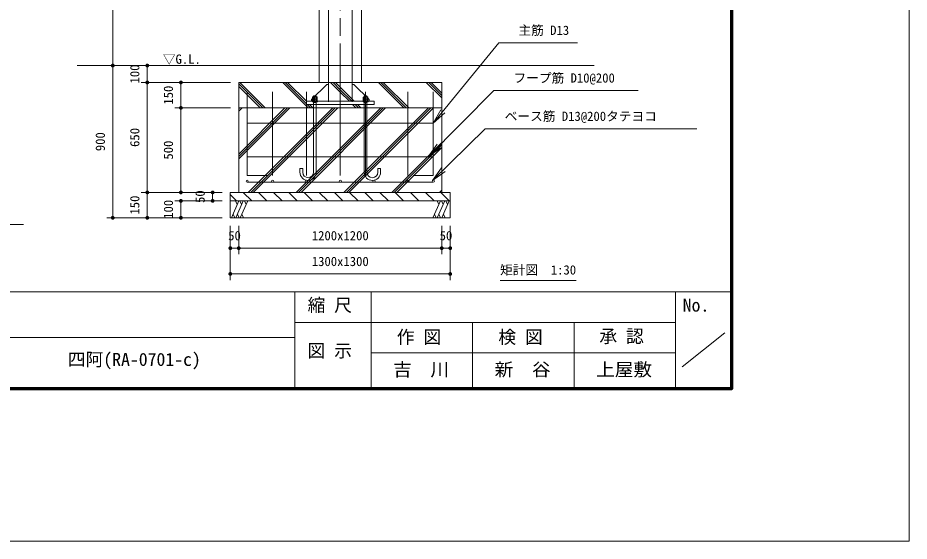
# Model space of a CAD drawing. Units: millimetres at full size, sheet at 1:50, with parts at other scales. Extents: x -1000 to 22000, y -750 to 15600.
# Drawn here: x 13218 to 22000, y -750 to 4407 of the extents above; entities that cross this region are included whole.
import ezdxf
from ezdxf.enums import TextEntityAlignment as Align

# ---------------------------------------------------------------- set-up
doc = ezdxf.new("R2010")
doc.units = ezdxf.units.MM
doc.header["$LTSCALE"] = 50
doc.linetypes.add('CHAIN', pattern=[18.5, 12, -1.5, 3.5, -1.5])
doc.layers.add('D-BGD-TXT', color=7, linetype='Continuous')
for name, color, linetype, lineweight in [('D-BMK', 2, 'CHAIN', 13), ('D-STR', 1, 'Continuous', 13), ('D-STR-DIM', 7, 'Continuous', 13), ('D-STR-HTXT', 7, 'Continuous', 13), ('D-STR-TXT', 7, 'Continuous', 13), ('D-TTL', 7, 'Continuous', 70), ('D-TTL-FRAM', 7, 'Continuous', 13), ('D-TTL-TXT', 7, 'Continuous', 13), ('V-nasSTD', 5, 'Continuous', 13)]:
    doc.layers.add(name, color=color, linetype=linetype, lineweight=lineweight)
doc.styles.add('ＭＳ ゴシック', font='')
doc.styles.get('ＭＳ ゴシック').set_extended_font_data('MS Gothic')

# ---------------------------------------------------------------- blocks, each defined once
blk = doc.blocks.new('filled_dot')
at = {"color": 0, "linetype": 'Continuous', "lineweight": -2, "const_width": 1.25}
blk.add_lwpolyline([(-0.625, 0, 1), (0.625, 0, 1)], format="xyb", close=True, dxfattribs=at)
blk = doc.blocks.new('open_arrow')
at = {"color": 0, "linetype": 'Continuous', "lineweight": -2}
blk.add_lwpolyline([(7.5, 1.25), (0, 0), (7.5, -1.25)], dxfattribs=at)

msp = doc.modelspace()

# ---------------------------------------------------------------- linework, layer by layer
at = {"layer": 'D-BMK'}
msp.add_line((16395, 3553.11), (16395, 9904.27), dxfattribs=at)
at = {"layer": 'D-STR'}
for p, q in [((16278.5, 7736.45), (16278.5, 3579.78)), ((16511.5, 7736.45), (16511.5, 3579.78)), ((13803.76, 3936.45), (18895, 3936.45)), ((15630.77, 3519.78), (15395, 3755.55)), ((15606.6, 3519.78), (15395, 3731.38)), ((15654.94, 3519.78), (15404.94, 3769.78)), ((16061.67, 3536.12), (15828.01, 3769.78)), ((16061.67, 3560.29), (15852.18, 3769.78)), ((16061.67, 3584.45), (15876.34, 3769.78)), ((16395, 3674.19), (16299.41, 3769.78)), ((16395, 3698.36), (16323.58, 3769.78)), ((16395, 3722.52), (16347.75, 3769.78)), ((16532.75, 3584.78), (16395, 3722.52)), ((16508.58, 3584.78), (16395, 3698.36)), ((17020.82, 3519.78), (16770.82, 3769.78)), ((17044.98, 3519.78), (16794.98, 3769.78)), ((17069.15, 3519.78), (16819.15, 3769.78)), ((17395, 3617), (17242.22, 3769.78)), ((17395, 3641.17), (17266.39, 3769.78)), ((17395, 3665.33), (17290.56, 3769.78)), ((15478.34, 2853.11), (15478.34, 3678.14)), ((15728.34, 2853.11), (15728.34, 3678.14)), ((16061.67, 2853.11), (16061.67, 3678.14)), ((16121.91, 3626.28), (16126, 3628.45)), ((16121.91, 3606.78), (16121.91, 3626.28)), ((16121.91, 3604.61), (16126, 3606.78)), ((16121.91, 3606.78), (16168.1, 3606.78)), ((16121.91, 3585.11), (16121.91, 3604.61)), ((16126, 3628.45), (16164, 3628.45)), ((16126, 3606.78), (16164, 3606.78)), ((16131.67, 3638.11), (16131.67, 2884.78)), ((16158.34, 3638.11), (16131.67, 3638.11)), ((16133.46, 3606.78), (16133.46, 3626.28)), ((16133.46, 3585.11), (16133.46, 3604.61)), ((16145, 3602.45), (16145, 3632.78)), ((16145, 3575.45), (16145, 3611.11)), ((16156.55, 3606.78), (16156.55, 3626.28)), ((16156.55, 3585.11), (16156.55, 3604.61)), ((16158.34, 3638.11), (16158.34, 2884.78)), ((16168.1, 3626.28), (16164, 3628.45)), ((16168.1, 3604.61), (16164, 3606.78)), ((16168.1, 3606.78), (16168.1, 3626.28)), ((16168.1, 3585.11), (16168.1, 3604.61)), ((16395, 2853.11), (16395, 3678.14)), ((16484.41, 3584.78), (16395, 3674.19)), ((16621.91, 3626.28), (16626, 3628.45)), ((16621.91, 3606.78), (16621.91, 3626.28)), ((16621.91, 3604.61), (16626, 3606.78)), ((16668.1, 3606.78), (16621.91, 3606.78)), ((16621.91, 3585.11), (16621.91, 3604.61)), ((16664, 3628.45), (16626, 3628.45)), ((16664, 3606.78), (16626, 3606.78)), ((16631.67, 3638.11), (16631.67, 2884.78)), ((16631.67, 3638.11), (16658.34, 3638.11)), ((16633.46, 3606.78), (16633.46, 3626.28)), ((16633.46, 3585.11), (16633.46, 3604.61)), ((16645, 2853.11), (16645, 3678.14)), ((16645, 3602.45), (16645, 3632.78)), ((16645, 3575.45), (16645, 3611.11)), ((16656.55, 3606.78), (16656.55, 3626.28)), ((16656.55, 3585.11), (16656.55, 3604.61)), ((16658.34, 3638.11), (16658.34, 2884.78)), ((16668.1, 3626.28), (16664, 3628.45)), ((16668.1, 3604.61), (16664, 3606.78)), ((16668.1, 3606.78), (16668.1, 3626.28)), ((16668.1, 3585.11), (16668.1, 3604.61)), ((17061.67, 2853.11), (17061.67, 3678.14)), ((17311.67, 2853.11), (17311.67, 3678.14)), ((15395, 3064.32), (15850.47, 3519.78)), ((15395, 3511.55), (15403.23, 3519.78)), ((15395, 3040.15), (15874.63, 3519.78)), ((15395, 3487.39), (15427.4, 3519.78)), ((15395, 3015.98), (15898.8, 3519.78)), ((15488.54, 2686.45), (16321.87, 3519.78)), ((15512.71, 2686.45), (16346.04, 3519.78)), ((15536.87, 2686.45), (16370.21, 3519.78)), ((16978.34, 3519.78), (15811.67, 3519.78)), ((15959.94, 2686.45), (16793.28, 3519.78)), ((15984.11, 2686.45), (16817.44, 3519.78)), ((16008.28, 2686.45), (16841.61, 3519.78)), ((16078.01, 3519.78), (16061.67, 3536.12)), ((16102.18, 3519.78), (16068.84, 3553.11)), ((16126.34, 3519.78), (16093.01, 3553.11)), ((16120, 3585.11), (16170, 3585.11)), ((16120, 3585.11), (16120, 3579.78)), ((16120, 3579.78), (16170, 3579.78)), ((16158.34, 3571.45), (16131.67, 3571.45)), ((16170, 3585.11), (16170, 3579.78)), ((16431.35, 2686.45), (17264.68, 3519.78)), ((16455.51, 2686.45), (17288.85, 3519.78)), ((16479.68, 2686.45), (17313.01, 3519.78)), ((16549.41, 3519.78), (16516.08, 3553.11)), ((16573.58, 3519.78), (16540.25, 3553.11)), ((16597.75, 3519.78), (16564.41, 3553.11)), ((16670, 3585.11), (16620, 3585.11)), ((16620, 3585.11), (16620, 3579.78)), ((16670, 3579.78), (16620, 3579.78)), ((16631.67, 3571.45), (16658.34, 3571.45)), ((16670, 3585.11), (16670, 3579.78)), ((17311.67, 3369.78), (15478.34, 3369.78)), ((16902.75, 2686.45), (17395, 3178.7)), ((16926.92, 2686.45), (17395, 3154.53)), ((16951.09, 2686.45), (17395, 3130.37)), ((17311.67, 3036.45), (15478.34, 3036.45)), ((16025, 2923.11), (15998.34, 2923.11)), ((15998.34, 2884.78), (15998.34, 2923.11)), ((16025, 2884.78), (16025, 2923.11)), ((16765, 2923.11), (16791.67, 2923.11)), ((16765, 2884.78), (16765, 2923.11)), ((16791.67, 2884.78), (16791.67, 2923.11)), ((15478.34, 2853.11), (15675.74, 2853.11)), ((17311.67, 2853.11), (17114.26, 2853.11)), ((17311.67, 2786.45), (15478.34, 2786.45)), ((15373.04, 2603.11), (15311.67, 2664.49)), ((15522.71, 2603.11), (15439.38, 2686.45)), ((15672.39, 2603.11), (15589.05, 2686.45)), ((15822.06, 2603.11), (15738.72, 2686.45)), ((15971.73, 2603.11), (15888.39, 2686.45)), ((16121.4, 2603.11), (16038.07, 2686.45)), ((16271.07, 2603.11), (16187.74, 2686.45)), ((16395, 2628.85), (16337.41, 2686.45)), ((16570.41, 2603.11), (16487.08, 2686.45)), ((16720.08, 2603.11), (16636.75, 2686.45)), ((16869.75, 2603.11), (16786.42, 2686.45)), ((17019.42, 2603.11), (16936.09, 2686.45)), ((17169.1, 2603.11), (17085.76, 2686.45)), ((17318.77, 2603.11), (17235.43, 2686.45)), ((17374.16, 2686.45), (17395, 2707.29)), ((17468.44, 2603.11), (17385.1, 2686.45)), ((15321.98, 2436.45), (15396.21, 2603.11)), ((15379.79, 2566.25), (15363.37, 2603.11)), ((15365.44, 2436.45), (15439.67, 2603.11)), ((15423.25, 2566.25), (15406.83, 2603.11)), ((15408.9, 2436.45), (15483.14, 2603.11)), ((15466.72, 2566.25), (15450.3, 2603.11)), ((16420.74, 2603.11), (16395, 2628.85)), ((17307.64, 2436.45), (17381.88, 2603.11)), ((17365.45, 2566.25), (17349.03, 2603.11)), ((17351.1, 2436.45), (17425.34, 2603.11)), ((17408.92, 2566.25), (17392.5, 2603.11)), ((17394.57, 2436.45), (17468.8, 2603.11)), ((17452.38, 2566.25), (17435.96, 2603.11)), ((15338.4, 2473.31), (15354.82, 2436.45)), ((15381.86, 2473.31), (15398.28, 2436.45)), ((15425.32, 2473.31), (15441.74, 2436.45)), ((17324.06, 2473.31), (17340.48, 2436.45)), ((17367.52, 2473.31), (17383.95, 2436.45)), ((17410.99, 2473.31), (17427.41, 2436.45)), ((7669.82, 2369.54), (13274.61, 2369.54))]:
    msp.add_line(p, q, dxfattribs=at)
msp.add_lwpolyline([(16603.34, 4836.45), (16603.34, 3769.78), (16186.67, 3769.78), (16186.67, 4836.45)], dxfattribs=at)
for points in [[(15395, 3769.78), (17395, 3769.78), (17395, 3519.78), (15395, 3519.78)], [(16278.5, 3584.78), (16111.84, 3584.78), (16111.84, 3601.45), (16261.84, 3751.45), (16278.5, 3751.45)], [(16511.5, 3584.78), (16678.17, 3584.78), (16678.17, 3601.45), (16528.17, 3751.45), (16511.5, 3751.45)], [(17395, 3519.78), (15395, 3519.78), (15395, 2686.45), (17395, 2686.45)], [(16061.67, 3553.11), (16728.34, 3553.11), (16728.34, 3584.78), (16061.67, 3584.78)], [(17478.34, 2686.45), (15311.67, 2686.45), (15311.67, 2603.11), (17478.34, 2603.11)], [(15311.67, 2603.11), (17478.34, 2603.11), (17478.34, 2436.45), (15311.67, 2436.45)]]:
    msp.add_lwpolyline(points, close=True, dxfattribs=at)
for centre in [(15478.34, 2797.28), (15728.34, 2797.28), (16061.67, 2797.28), (16395, 2797.28), (16728.34, 2797.28), (17061.67, 2797.28), (17311.67, 2797.28)]:
    msp.add_circle(centre, 10.83, dxfattribs=at)
for centre, radius, start, end in [((16127.68, 3620.32), 8.3, 45.90122, 78.32053), ((16127.68, 3598.66), 8.3, 45.90122, 78.32053), ((16145, 3596.6), 31.85, 68.74529, 111.25471), ((16145, 3574.93), 31.85, 68.74529, 111.25471), ((16162.32, 3620.32), 8.3, 101.67947, 134.09878), ((16162.32, 3598.66), 8.3, 101.67947, 134.09878), ((16627.68, 3620.32), 8.3, 45.90122, 78.32053), ((16627.68, 3598.66), 8.3, 45.90122, 78.32053), ((16645, 3596.6), 31.85, 68.74529, 111.25471), ((16645, 3574.93), 31.85, 68.74529, 111.25471), ((16662.32, 3620.32), 8.3, 101.67947, 134.09878), ((16662.32, 3598.66), 8.3, 101.67947, 134.09878), ((16078.34, 2884.78), 80, 180, 0), ((16078.34, 2884.78), 53.33, 180, 0), ((16711.67, 2884.78), 80, 180, 0), ((16711.67, 2884.78), 53.33, 180, 0)]:
    msp.add_arc(centre, radius, start, end, dxfattribs=at)
at = {"layer": 'D-STR-DIM'}
for p, q in [((14153.68, 7555.86), (14153.68, 3936.45)), ((16106.67, 3936.45), (14093.68, 3936.45)), ((15690, 3936.45), (14093.68, 3936.45)), ((14153.68, 3936.45), (14153.68, 2436.45)), ((15690, 3936.45), (14433.62, 3936.45)), ((14493.62, 3936.45), (14493.62, 3769.78)), ((15315, 3769.78), (14433.62, 3769.78)), ((15315, 3769.78), (14433.62, 3769.78)), ((14493.62, 3769.78), (14493.62, 2686.45)), ((15315, 3769.78), (14764.85, 3769.78)), ((14824.85, 3769.78), (14824.85, 3519.78)), ((15315, 3519.78), (14764.85, 3519.78)), ((15315, 3519.78), (14764.85, 3519.78)), ((14824.85, 3519.78), (14824.85, 2686.45)), ((15231.67, 2686.45), (14433.62, 2686.45)), ((15231.67, 2686.45), (14433.62, 2686.45)), ((14493.62, 2686.45), (14493.62, 2436.45)), ((15231.67, 2686.45), (14764.85, 2686.45)), ((15231.67, 2686.45), (15077.28, 2686.45)), ((15137.28, 2686.45), (15137.28, 2603.11)), ((15231.67, 2603.11), (14764.85, 2603.11)), ((14824.85, 2603.11), (14824.85, 2436.45)), ((15231.67, 2603.11), (15077.28, 2603.11)), ((15231.67, 2436.45), (14093.68, 2436.45)), ((15231.67, 2436.45), (14433.62, 2436.45)), ((15231.67, 2436.45), (14764.85, 2436.45)), ((15311.67, 2356.45), (15311.67, 2077.1)), ((15311.67, 2356.45), (15311.67, 1823.13)), ((15395, 2356.45), (15395, 2077.1)), ((15395, 2356.45), (15395, 2077.1)), ((17395, 2356.45), (17395, 2077.1)), ((17395, 2356.45), (17395, 2077.1)), ((17478.34, 2356.45), (17478.34, 2077.1)), ((17478.34, 2356.45), (17478.34, 1823.13)), ((15311.67, 2137.1), (15395, 2137.1)), ((15395, 2137.1), (17395, 2137.1)), ((17478.34, 2137.1), (17395, 2137.1)), ((15311.67, 1883.13), (17478.34, 1883.13))]:
    msp.add_line(p, q, dxfattribs=at)
at = {"layer": 'D-STR-HTXT'}
for points in [[(17311.67, 3369.78), (17956.32, 4160.71), (18106.32, 4160.71), (18733.86, 4160.71)], [(17262.53, 3036.45), (17907.18, 3690.91), (18057.18, 3690.91), (19330.02, 3690.91)], [(17303.52, 2804.42), (17821.01, 3313.59), (17971.01, 3313.59), (19907.56, 3313.59)]]:
    msp.add_lwpolyline(points, dxfattribs=at)
at = {"layer": 'D-STR-TXT'}
msp.add_line((17969.13, 1818.95), (18719.13, 1818.95), dxfattribs=at)
at = {"layer": 'D-TTL'}
msp.add_lwpolyline([(750, 750), (750, 14100), (20250, 14100), (20250, 750)], close=True, dxfattribs=at)
at = {"layer": 'D-TTL-FRAM'}
for p, q in [((750, 1706.1), (20250, 1706.1)), ((15948.06, 1706.1), (15948.06, 750)), ((16698.06, 1706.1), (16698.06, 750)), ((19698.06, 1706.1), (19698.06, 750)), ((16698.06, 1406.1), (15948.06, 1406.1)), ((16698.06, 1406.1), (19698.06, 1406.1)), ((17698.06, 750), (17698.06, 1406.1)), ((18698.06, 1406.1), (18698.06, 750)), ((15948.06, 1256.1), (11698.06, 1256.1)), ((19763.32, 967.35), (20183.32, 1303.35)), ((19698.06, 1106.1), (16698.06, 1106.1))]:
    msp.add_line(p, q, dxfattribs=at)
at = {"layer": 'V-nasSTD'}
msp.add_lwpolyline([(-1000, -750), (-1000, 15600), (22000, 15600), (22000, -750)], close=True, dxfattribs=at)

# ---------------------------------------------------------------- block references
at = {"layer": 'D-STR-DIM', "xscale": 15, "yscale": 15}
for p, rotation in [((14153.68, 3936.45), 90), ((14153.68, 3936.45), 270), ((14493.62, 3936.45), 270), ((14493.62, 3769.78), 90), ((14493.62, 3769.78), 270), ((14824.85, 3769.78), 270), ((14824.85, 3519.78), 90), ((14824.85, 3519.78), 270), ((14493.62, 2686.45), 90), ((14493.62, 2686.45), 270), ((14824.85, 2686.45), 90), ((15137.28, 2686.45), 270), ((14824.85, 2603.11), 270), ((15137.28, 2603.11), 90), ((14153.68, 2436.45), 90), ((14493.62, 2436.45), 90), ((14824.85, 2436.45), 90), ((15395, 2137.1), 180), ((17395, 2137.1), 180), ((17478.34, 2137.1), 180), ((17478.34, 1883.13), 180)]:
    msp.add_blockref('filled_dot', p, dxfattribs=dict(at, rotation=rotation))
for p in [(15311.67, 2137.1), (15395, 2137.1), (17395, 2137.1), (15311.67, 1883.13)]:
    msp.add_blockref('filled_dot', p, dxfattribs=at)
at = {"layer": 'D-STR-HTXT', "xscale": 20, "yscale": 20}
for p, rotation in [((17311.67, 3369.78), 50.8), ((17262.53, 3036.45), 45.4), ((17303.52, 2804.42), 44.5)]:
    msp.add_blockref('open_arrow', p, dxfattribs=dict(at, rotation=rotation))

# ---------------------------------------------------------------- texts
at = {"layer": 'D-BGD-TXT', "style": 'ＭＳ ゴシック', "width": 1.05}
for s, p in [('吉\u3000川', (16915.73, 838.63)), ('新\u3000谷', (17915.73, 838.63)), ('上屋敷', (18915.73, 838.63))]:
    msp.add_text(s, height=128.3, dxfattribs=at).set_placement(p, align=Align.BOTTOM_LEFT)
at = {"layer": 'D-STR-DIM', "style": 'ＭＳ ゴシック'}
for s, p in [('100', (14324.23, 3853.11)), ('150', (14655.46, 3644.78)), ('900', (13984.29, 3186.45)), ('650', (14324.23, 3228.11)), ('500', (14655.46, 3103.11)), ('150', (14324.23, 2561.45)), ('50', (14967.89, 2644.78)), ('100', (14655.46, 2519.78))]:
    msp.add_text(s, height=91.64, rotation=90, dxfattribs=at).set_placement(p, align=Align.TOP_CENTER)
for s, p in [('50', (15353.34, 2306.49)), ('1200x1200', (16395, 2306.49)), ('50', (17436.67, 2306.49)), ('1300x1300', (16395, 2052.52))]:
    msp.add_text(s, height=91.64, dxfattribs=at).set_placement(p, align=Align.TOP_CENTER)
at = {"layer": 'D-STR-HTXT', "style": 'ＭＳ ゴシック'}
for s, p in [('主筋 D13', (18150.71, 4330.1)), ('フープ筋 D10@200\u3000', (18101.57, 3860.3)), ('ベース筋 D13@200タテヨコ\u3000', (18015.39, 3482.98))]:
    msp.add_text(s, height=91.64, dxfattribs=at).set_placement(p, align=Align.TOP_LEFT)
at = {"layer": 'D-STR-TXT', "style": 'ＭＳ ゴシック'}
for s, p in [('▽G.L.\u3000', (14646.78, 4045.64)), ('矩計図\u30001:30', (17969.13, 1968.95))]:
    msp.add_text(s, height=91.64, dxfattribs=at).set_placement(p, align=Align.TOP_LEFT)
at = {"layer": 'D-TTL-TXT', "style": 'ＭＳ ゴシック'}
for s, p in [('縮 尺', (16072.83, 1473.28)), ('No.', (19769.09, 1473.28)), ('作 図', (16951.54, 1159.45)), ('検 図', (17952.26, 1159.45)), ('承 認', (18947.83, 1166.95)), ('図 示', (16072.83, 1024.36)), ('四阿(RA-0701-c)', (13710.8, 938.5))]:
    msp.add_text(s, height=128.3, dxfattribs=at).set_placement(p, align=Align.BOTTOM_LEFT)

doc.saveas('drawing.dxf')
